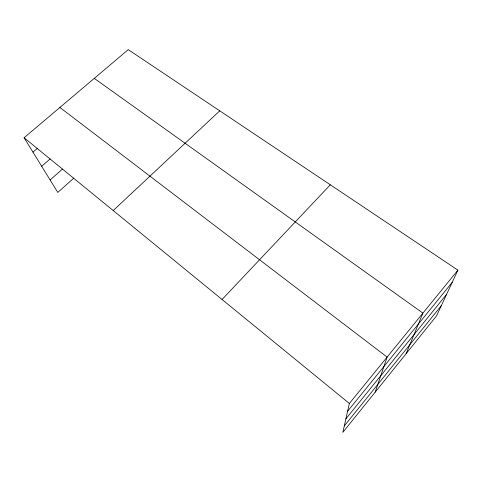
<?xml version="1.0" encoding="UTF-8"?>
<svg xmlns="http://www.w3.org/2000/svg" width="482" height="482" viewBox="0 0 482 482"><rect width="100%" height="100%" fill="white"/><g stroke="black" fill="none" stroke-linecap="round" stroke-linejoin="round"><path stroke-width="0.72" d="M457.9 270.137L349.354 403.482L342.841 432.366L436.559 315.861L457.9 270.137L128.248 49.634L24.1 137.744L57.792 192.432L73.842 178.069M375.195 392.143L387.118 357.09L59.907 107.45M406.115 353.71L422.913 313.113L94.267 78.379M344.287 425.961L441.331 305.63M345.895 418.822L446.627 294.279M347.594 411.285L452.182 282.38M222.069 299.491L330.315 184.793M113.204 210.544L219.75 110.836M50.116 179.967L62.497 169.031M41.687 166.29L50.152 158.921M32.963 152.131L37.494 148.245M24.1 137.744L349.354 403.482"/></g></svg>
